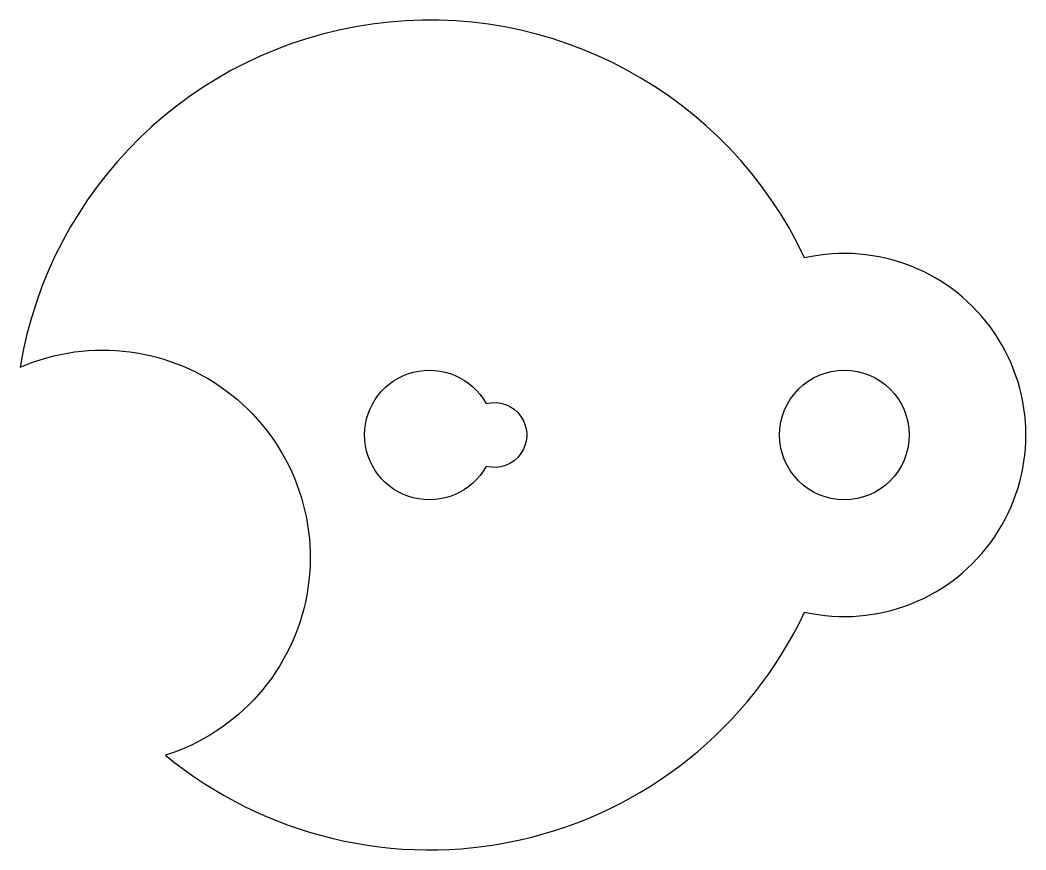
# Model space of a CAD drawing. Header units: inches. Extents: x -0.395 to 0.575, y -0.4 to 0.4.
import ezdxf

# ---------------------------------------------------------------- set-up
doc = ezdxf.new("R2010")
doc.units = ezdxf.units.IN
doc.layers.get('0').update_dxf_attribs({"linetype": 'CONTINUOUS'})

msp = doc.modelspace()

# ---------------------------------------------------------------- linework, layer by layer
for points in [[(-0.39463, 0.06534, -1.052273), (-0.25436, -0.30871, 0.488898), (0.36172, -0.17076, 1.249), (0.36172, 0.17076, 0.735431)], [(0.05469, 0.03026, -1.290994), (0.05469, -0.03026, -3.872983)]]:
    msp.add_lwpolyline(points, format="xyb", close=True)
msp.add_circle((0.4, 0), 0.0625)

doc.saveas('drawing.dxf')
